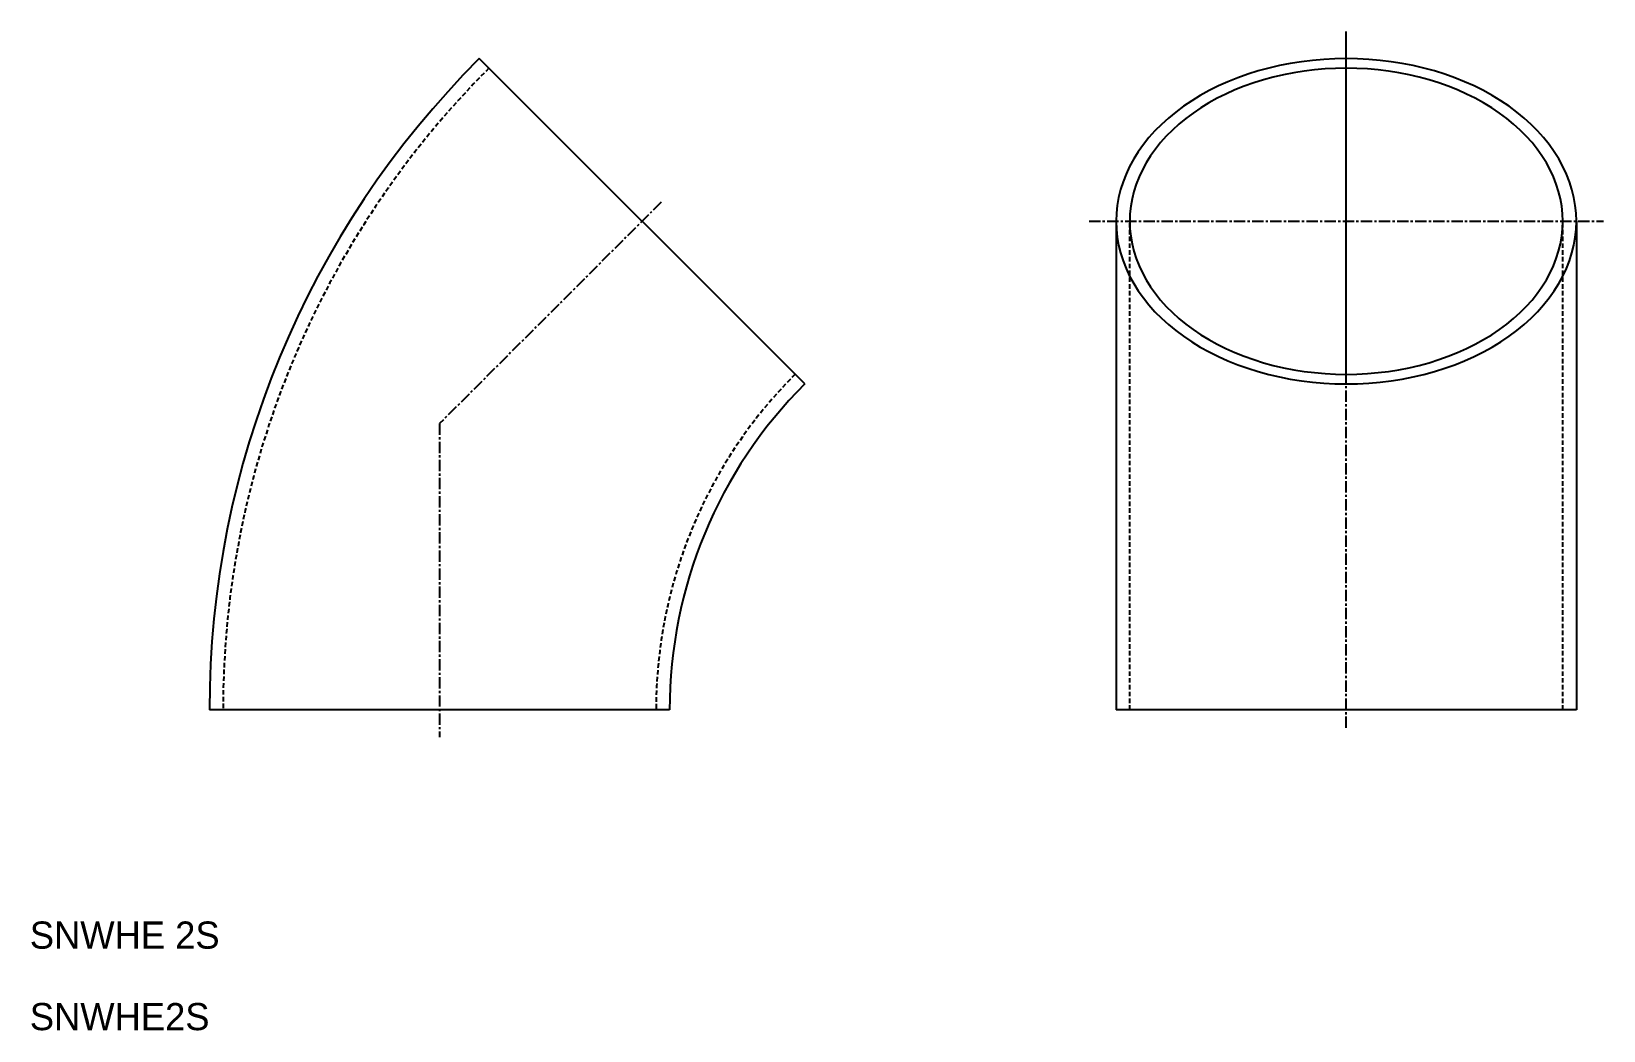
# Model space of a CAD drawing. Extents: x 0 to 174, y 1 to 111.
import ezdxf
from ezdxf.enums import TextEntityAlignment as Align

# ---------------------------------------------------------------- set-up
doc = ezdxf.new("R2010")
doc.units = 0
doc.linetypes.add('CENTER', pattern=[2, 1.25, -0.25, 0.25, -0.25])
doc.linetypes.add('DASHED', pattern=[0.75, 0.5, -0.25])
doc.layers.get('0').update_dxf_attribs({"linetype": 'CONTINUOUS'})
doc.layers.add('CENTER', color=1, linetype='CENTER')

msp = doc.modelspace()

# ---------------------------------------------------------------- linework, layer by layer
at = {"color": 7, "linetype": 'CONTINUOUS'}
for p, q in [((85.54, 72.25), (49.62, 108.17)), ((119.92, 90.21), (119.92, 36.27)), ((170.72, 90.21), (170.72, 36.27)), ((70.63, 36.27), (19.83, 36.27)), ((170.72, 36.27), (119.92, 36.27))]:
    msp.add_line(p, q, dxfattribs=at)
at = {"color": 3, "linetype": 'DASHED'}
for p, q in [((121.42, 36.27), (121.42, 90.21)), ((169.22, 36.27), (169.22, 90.21))]:
    msp.add_line(p, q, dxfattribs=at)
at = {"color": 7, "linetype": 'CONTINUOUS'}
for points in [[(119.92, 90.21, 0), (119.95, 89.33, 0), (120.04, 88.45, 0), (120.19, 87.58, 0), (120.4, 86.71, 0), (120.68, 85.85, 0), (121.01, 85, 0), (121.4, 84.16, 0), (121.85, 83.34, 0), (122.36, 82.53, 0), (122.92, 81.75, 0), (123.53, 80.98, 0), (124.2, 80.23, 0), (124.91, 79.51, 0), (125.68, 78.82, 0), (126.5, 78.15, 0), (127.35, 77.51, 0), (128.26, 76.9, 0), (129.2, 76.33, 0), (130.18, 75.79, 0), (131.2, 75.28, 0), (132.26, 74.81, 0), (133.34, 74.37, 0), (134.46, 73.98, 0), (135.6, 73.62, 0), (136.76, 73.3, 0), (137.94, 73.03, 0), (139.14, 72.79, 0), (140.36, 72.6, 0), (141.59, 72.45, 0), (142.83, 72.34, 0), (144.07, 72.27, 0), (145.32, 72.25, 0), (146.56, 72.27, 0), (147.81, 72.34, 0), (149.04, 72.45, 0), (150.27, 72.6, 0), (151.49, 72.79, 0), (152.69, 73.03, 0), (153.87, 73.3, 0), (155.04, 73.62, 0), (156.18, 73.98, 0), (157.29, 74.37, 0), (158.37, 74.81, 0), (159.43, 75.28, 0), (160.45, 75.79, 0), (161.43, 76.33, 0), (162.37, 76.9, 0), (163.28, 77.51, 0), (164.14, 78.15, 0), (164.95, 78.82, 0), (165.72, 79.51, 0), (166.43, 80.23, 0), (167.1, 80.98, 0), (167.72, 81.75, 0), (168.28, 82.53, 0), (168.78, 83.34, 0), (169.23, 84.16, 0), (169.62, 85, 0), (169.96, 85.85, 0), (170.23, 86.71, 0), (170.44, 87.58, 0), (170.59, 88.45, 0), (170.69, 89.33, 0), (170.72, 90.21, 0), (170.69, 91.09, 0), (170.59, 91.97, 0), (170.44, 92.85, 0), (170.23, 93.72, 0), (169.96, 94.58, 0), (169.62, 95.43, 0), (169.23, 96.26, 0), (168.78, 97.09, 0), (168.28, 97.89, 0), (167.72, 98.68, 0), (167.1, 99.45, 0), (166.43, 100.19, 0), (165.72, 100.91, 0), (164.95, 101.61, 0), (164.14, 102.27, 0), (163.28, 102.91, 0), (162.37, 103.52, 0), (161.43, 104.1, 0), (160.45, 104.64, 0), (159.43, 105.15, 0), (158.37, 105.62, 0), (157.29, 106.05, 0), (156.18, 106.45, 0), (155.04, 106.81, 0), (153.87, 107.12, 0), (152.69, 107.4, 0), (151.49, 107.64, 0), (150.27, 107.83, 0), (149.04, 107.98, 0), (147.81, 108.09, 0), (146.56, 108.15, 0), (145.32, 108.17, 0), (144.07, 108.15, 0), (142.83, 108.09, 0), (141.59, 107.98, 0), (140.36, 107.83, 0), (139.14, 107.64, 0), (137.94, 107.4, 0), (136.76, 107.12, 0), (135.6, 106.81, 0), (134.46, 106.45, 0), (133.34, 106.05, 0), (132.26, 105.62, 0), (131.2, 105.15, 0), (130.18, 104.64, 0), (129.2, 104.1, 0), (128.26, 103.52, 0), (127.35, 102.91, 0), (126.5, 102.27, 0), (125.68, 101.61, 0), (124.91, 100.91, 0), (124.2, 100.19, 0), (123.53, 99.45, 0), (122.92, 98.68, 0), (122.36, 97.89, 0), (121.85, 97.09, 0), (121.4, 96.26, 0), (121.01, 95.43, 0), (120.68, 94.58, 0), (120.4, 93.72, 0), (120.19, 92.85, 0), (120.04, 91.97, 0), (119.95, 91.09, 0), (119.92, 90.21, 0)], [(121.42, 90.21, 0), (121.44, 89.38, 0), (121.53, 88.56, 0), (121.67, 87.73, 0), (121.88, 86.92, 0), (122.13, 86.11, 0), (122.44, 85.31, 0), (122.81, 84.52, 0), (123.23, 83.75, 0), (123.71, 82.99, 0), (124.24, 82.25, 0), (124.82, 81.52, 0), (125.44, 80.82, 0), (126.12, 80.15, 0), (126.84, 79.49, 0), (127.61, 78.86, 0), (128.42, 78.26, 0), (129.27, 77.69, 0), (130.15, 77.15, 0), (131.08, 76.64, 0), (132.04, 76.16, 0), (133.03, 75.72, 0), (134.05, 75.31, 0), (135.1, 74.94, 0), (136.17, 74.6, 0), (137.26, 74.3, 0), (138.38, 74.04, 0), (139.51, 73.82, 0), (140.65, 73.64, 0), (141.81, 73.5, 0), (142.97, 73.39, 0), (144.14, 73.33, 0), (145.32, 73.31, 0), (146.49, 73.33, 0), (147.66, 73.39, 0), (148.82, 73.5, 0), (149.98, 73.64, 0), (151.12, 73.82, 0), (152.25, 74.04, 0), (153.37, 74.3, 0), (154.46, 74.6, 0), (155.53, 74.94, 0), (156.58, 75.31, 0), (157.6, 75.72, 0), (158.59, 76.16, 0), (159.55, 76.64, 0), (160.48, 77.15, 0), (161.37, 77.69, 0), (162.22, 78.26, 0), (163.03, 78.86, 0), (163.79, 79.49, 0), (164.51, 80.15, 0), (165.19, 80.82, 0), (165.82, 81.52, 0), (166.39, 82.25, 0), (166.92, 82.99, 0), (167.4, 83.75, 0), (167.82, 84.52, 0), (168.19, 85.31, 0), (168.5, 86.11, 0), (168.76, 86.92, 0), (168.96, 87.73, 0), (169.1, 88.56, 0), (169.19, 89.38, 0), (169.22, 90.21, 0), (169.19, 91.04, 0), (169.1, 91.87, 0), (168.96, 92.69, 0), (168.76, 93.51, 0), (168.5, 94.32, 0), (168.19, 95.12, 0), (167.82, 95.91, 0), (167.4, 96.68, 0), (166.92, 97.44, 0), (166.39, 98.18, 0), (165.82, 98.9, 0), (165.19, 99.6, 0), (164.51, 100.28, 0), (163.79, 100.93, 0), (163.03, 101.56, 0), (162.22, 102.16, 0), (161.37, 102.73, 0), (160.48, 103.28, 0), (159.55, 103.79, 0), (158.59, 104.26, 0), (157.6, 104.71, 0), (156.58, 105.12, 0), (155.53, 105.49, 0), (154.46, 105.83, 0), (153.37, 106.12, 0), (152.25, 106.38, 0), (151.12, 106.61, 0), (149.98, 106.79, 0), (148.82, 106.93, 0), (147.66, 107.03, 0), (146.49, 107.09, 0), (145.32, 107.11, 0), (144.14, 107.09, 0), (142.97, 107.03, 0), (141.81, 106.93, 0), (140.65, 106.79, 0), (139.51, 106.61, 0), (138.38, 106.38, 0), (137.26, 106.12, 0), (136.17, 105.83, 0), (135.1, 105.49, 0), (134.05, 105.12, 0), (133.03, 104.71, 0), (132.04, 104.26, 0), (131.08, 103.79, 0), (130.15, 103.28, 0), (129.27, 102.73, 0), (128.42, 102.16, 0), (127.61, 101.56, 0), (126.84, 100.93, 0), (126.12, 100.28, 0), (125.44, 99.6, 0), (124.82, 98.9, 0), (124.24, 98.18, 0), (123.71, 97.44, 0), (123.23, 96.68, 0), (122.81, 95.91, 0), (122.44, 95.12, 0), (122.13, 94.32, 0), (121.88, 93.51, 0), (121.67, 92.69, 0), (121.53, 91.87, 0), (121.44, 91.04, 0), (121.42, 90.21, 0)]]:
    msp.add_polyline3d(points, dxfattribs=at)
for radius in [101.69, 50.89]:
    msp.add_arc((121.52, 36.27), radius, 135, 180, dxfattribs=at)
at = {"color": 3, "linetype": 'DASHED'}
for radius in [100.19, 52.39]:
    msp.add_arc((121.52, 36.27), radius, 135, 180, dxfattribs=at)
at = {"layer": 'CENTER', "color": 1, "linetype": 'CENTER'}
for p, q in [((145.32, 34.27), (145.32, 111.17)), ((145.32, 73.51), (145.32, 111.17)), ((69.7, 92.33), (45.23, 67.87)), ((116.92, 90.21), (173.72, 90.21)), ((45.23, 67.87), (45.23, 33.27))]:
    msp.add_line(p, q, dxfattribs=at)

# ---------------------------------------------------------------- texts
for s, p in [('SNWHE 2S', (0, 9)), ('SNWHE2S', (0, 0))]:
    msp.add_text(s, height=3).set_placement(p, align=Align.BOTTOM_LEFT)

doc.saveas('drawing.dxf')
